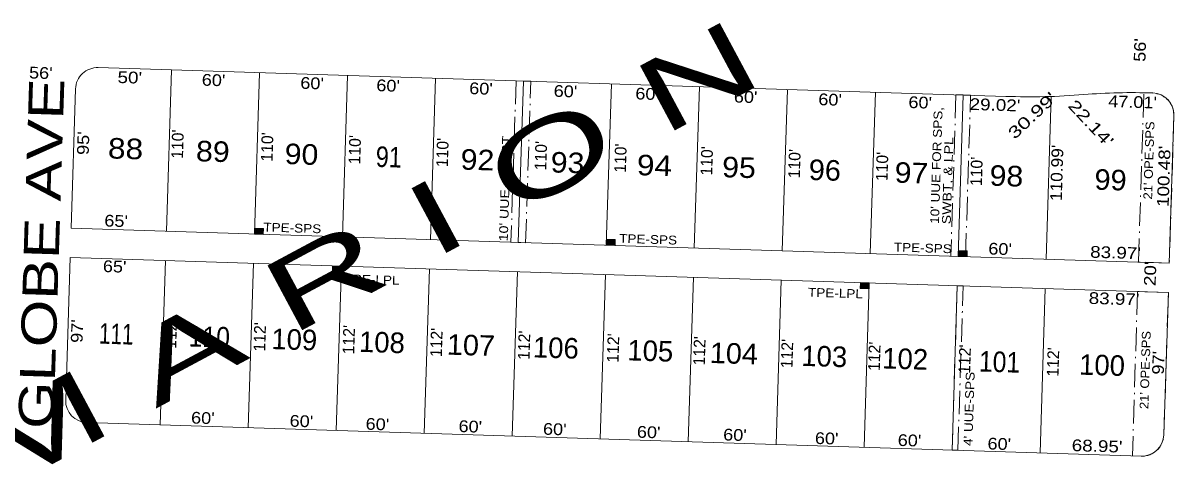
# Model space of a CAD drawing. Extents: x 952049 to 957491, y 7251833 to 7257289.
# Drawn here: x 953920 to 954704, y 7253629 to 7253928 of the extents above; entities that cross this region are included whole.
import ezdxf
from ezdxf.enums import TextEntityAlignment as Align

# ---------------------------------------------------------------- set-up
doc = ezdxf.new("R2010")
doc.units = 0
doc.header["$LTSCALE"] = 3.2
doc.linetypes.add('DOT_DASHED', pattern=[7.7, 5, -1.2, 0.3, -1.2])
for name, color, linetype in [('10', 7, 'Continuous'), ('11', 7, 'Continuous'), ('15', 7, 'Continuous'), ('19', 7, 'Continuous'), ('22', 7, 'Continuous')]:
    doc.layers.add(name, color=color, linetype=linetype)
for name, color, linetype, lineweight in [('21', 7, 'DOT_DASHED', 13), ('6', 7, 'Continuous', 13), ('7', 7, 'Continuous', 13)]:
    doc.layers.add(name, color=color, linetype=linetype, lineweight=lineweight)

msp = doc.modelspace()

# ---------------------------------------------------------------- hatches: boundary and pattern name
at = {"layer": '21'}
for points in [[(954077.246, 7253783.794), (954083.243, 7253783.604), (954083.37, 7253787.602), (954077.373, 7253787.792)], [(954317.126, 7253776.202), (954323.123, 7253776.013), (954323.25, 7253780.011), (954317.253, 7253780.2)], [(954557.006, 7253768.611), (954563.003, 7253768.421), (954563.13, 7253772.419), (954557.133, 7253772.609)], [(954130.462, 7253758.214), (954136.459, 7253758.024), (954136.585, 7253762.022), (954130.588, 7253762.212)], [(954490.279, 7253746.753), (954496.276, 7253746.563), (954496.403, 7253750.561), (954490.406, 7253750.751)]]:
    msp.add_hatch(color=256, dxfattribs=at).paths.add_polyline_path(points)

# ---------------------------------------------------------------- linework, layer by layer
for p, q in [((954704.078, 7253864.341), (954700.904, 7253764.057)), ((954496.403, 7253750.561), (954490.279, 7253746.753)), ((954697.201, 7253647.04), (954700.271, 7253744.067))]:
    msp.add_line(p, q, dxfattribs=at)
for points in [[(954260.636, 7253888.045), (954255.638, 7253888.203), (954252.159, 7253778.258), (954262.154, 7253777.942), (954265.633, 7253887.887)], [(954560.485, 7253878.556), (954555.488, 7253878.714), (954552.009, 7253768.769), (954562.004, 7253768.453), (954565.483, 7253878.398)], [(954077.246, 7253783.794), (954083.243, 7253783.604), (954083.37, 7253787.602), (954077.373, 7253787.792)], [(954317.126, 7253776.202), (954323.123, 7253776.013), (954323.25, 7253780.011), (954317.253, 7253780.2)], [(954557.006, 7253768.611), (954563.003, 7253768.421), (954563.13, 7253772.419), (954557.133, 7253772.609)], [(954130.462, 7253758.214), (954136.459, 7253758.024), (954136.585, 7253762.022), (954130.588, 7253762.212)], [(954490.279, 7253746.753), (954496.276, 7253746.563), (954496.403, 7253750.561), (954490.406, 7253750.751)], [(954556.808, 7253636.508), (954560.374, 7253748.493), (954556.377, 7253748.621), (954552.806, 7253636.678)]]:
    msp.add_lwpolyline(points, close=True, dxfattribs=at)
for points in [[(954700.904, 7253764.057), (954679.915, 7253764.721), (954683.56, 7253879.921), (954689.56, 7253879.808)], [(954700.271, 7253744.067), (954679.282, 7253744.731), (954675.739, 7253632.788), (954681.734, 7253632.522)]]:
    msp.add_lwpolyline(points, dxfattribs=at)
for centre, start, end in [((954689.085, 7253864.816), 358.1874, 88.1874), ((954682.208, 7253647.514), 268.1874, 358.1874)]:
    msp.add_arc(centre, 15, start, end, dxfattribs=at)
at = {"layer": '6'}
for p, q in [((953951.674, 7253767.758), (953948.606, 7253670.806)), ((954700.271, 7253744.067), (953951.676, 7253767.757)), ((954700.271, 7253744.067), (954697.203, 7253647.116)), ((954681.736, 7253632.598), (953963.124, 7253655.339))]:
    msp.add_line(p, q, dxfattribs=at)
for points in [[(953970.781, 7253897.218), (954020.756, 7253895.636), (954589.491, 7253877.638)], [(954704.082, 7253864.487), (954700.904, 7253764.057), (953952.309, 7253787.747), (953955.314, 7253882.7)]]:
    msp.add_lwpolyline(points, dxfattribs=at)
for centre, radius, start, end in [((953970.306, 7253882.225), 15, 88.1874, 178.1874), ((954675.989, 7253450.989), 429.18, 88.1874, 94.46688), ((954689.09, 7253864.961), 15, 358.1874, 88.1874), ((954606.131, 7254306.315), 429, 267.77701, 274.8716), ((953963.599, 7253670.332), 15, 178.1874, 268.1874), ((954682.211, 7253647.59), 15, 268.1874, 358.1874)]:
    msp.add_arc(centre, radius, start, end, dxfattribs=at)
at = {"layer": '7'}
for p, q in [((954017.276, 7253785.691), (954020.756, 7253895.636)), ((954077.246, 7253783.794), (954080.726, 7253893.739)), ((954137.216, 7253781.896), (954140.696, 7253891.841)), ((954197.186, 7253779.998), (954200.666, 7253889.943)), ((954257.156, 7253778.1), (954260.636, 7253888.045)), ((954317.126, 7253776.202), (954320.606, 7253886.147)), ((954377.096, 7253774.304), (954380.576, 7253884.249)), ((954437.066, 7253772.407), (954440.546, 7253882.352)), ((954497.036, 7253770.509), (954500.516, 7253880.454)), ((954557.006, 7253768.611), (954560.485, 7253878.556)), ((954616.976, 7253766.713), (954620.484, 7253877.556)), ((954016.646, 7253765.842), (954013.076, 7253653.758)), ((954076.616, 7253763.932), (954073.046, 7253651.86)), ((954136.585, 7253762.022), (954133.016, 7253649.963)), ((954196.555, 7253760.112), (954192.986, 7253648.065)), ((954256.524, 7253758.201), (954252.956, 7253646.167)), ((954316.494, 7253756.291), (954312.926, 7253644.269)), ((954376.464, 7253754.381), (954372.896, 7253642.371)), ((954436.433, 7253752.471), (954432.866, 7253640.473)), ((954496.403, 7253750.561), (954492.836, 7253638.576)), ((954556.372, 7253748.65), (954552.806, 7253636.678)), ((954616.342, 7253746.74), (954612.776, 7253634.78))]:
    msp.add_line(p, q, dxfattribs=at)

# ---------------------------------------------------------------- texts
at = {"layer": '10'}
for s, width, p in [('88', 1.15, (953989.237, 7253835.024)), ('89', 1.1, (954048.727, 7253833.142)), ('90', 1.1, (954109.177, 7253831.229)), ('91', 0.85, (954168.668, 7253829.345)), ('92', 1.1, (954229.119, 7253827.433)), ('93', 1.1, (954290.529, 7253825.489)), ('94', 1.15, (954349.779, 7253823.614)), ('95', 1.1, (954407.365, 7253822.242)), ('96', 1.05, (954465.897, 7253820.389)), ('97', 1.1, (954524.954, 7253818.525)), ('98', 1.1, (954589.676, 7253816.473)), ('99', 1.05, (954660.667, 7253813.775)), ('111', 0.75, (953982.898, 7253708.839)), ('110', 0.9, (954046.325, 7253706.833)), ('107', 1.05, (954224.655, 7253701.189)), ('104', 1.05, (954403.905, 7253695.516)), ('101', 0.9, (954584.994, 7253689.786))]:
    msp.add_text(s, height=14, rotation=358.187, dxfattribs=dict(at, width=width)).set_placement(p, align=Align.CENTER)
for s, p in [('109', (954104.237, 7253705)), ('108', (954163.986, 7253703.108)), ('106', (954282.567, 7253699.356)), ('105', (954346.913, 7253697.319)), ('103', (954465.493, 7253693.567)), ('102', (954520.647, 7253691.821)), ('100', (954654.856, 7253687.574))]:
    msp.add_text(s, height=14, rotation=358.187, dxfattribs=at).set_placement(p, align=Align.CENTER)
at = {"layer": '11'}
for s, rotation, width, p in [("56'", 88.187, 1.15, (954684.869, 7253909.091)), ("56'", 358.187, 1.15, (953931.557, 7253889.617)), ("50'", 358.187, 1.2, (953992.212, 7253886.535)), ("60'", 358.187, 1.15, (954049.305, 7253884.728)), ("60'", 358.187, 1.15, (954116.471, 7253882.602)), ("60'", 358.187, 1.15, (954168.286, 7253880.962)), ("60'", 358.187, 1.15, (954231.614, 7253878.958)), ("60'", 358.187, 1.15, (954289.186, 7253877.136)), ("60'", 358.187, 1.15, (954344.838, 7253875.375)), ("60'", 358.187, 1.15, (954412.004, 7253873.25)), ("60'", 358.187, 1.15, (954469.575, 7253871.428)), ("30.99'", 43.187, 1.4, (954610.194, 7253861.71)), ("60'", 358.187, 1.15, (954530.985, 7253869.484)), ("29.02'", 358.187, 1.2, (954581.959, 7253867.871)), ("22.14'", 313.187, 1.35, (954644.609, 7253856.617)), ("47.01'", 358.187, 1.15, (954675.75, 7253869.875)), ("95'", 88.187, 1.15, (953964.538, 7253845.635)), ("110.99'", 88.187, 1.1, (954628.191, 7253825.31)), ("100.48'", 88.187, 1.2, (954701.114, 7253823.002)), ("65'", 358.187, 1.15, (953982.873, 7253788.781)), ("60'", 358.187, 1.15, (954585.457, 7253769.711)), ("83.97'", 358.187, 1.2, (954664.139, 7253767.221)), ("65'", 358.187, 1.15, (953981.89, 7253757.747)), ("20'", 88.187, 1.2, (954691.822, 7253756.644)), ("83.97'", 358.187, 1.2, (954663.143, 7253735.755)), ("97'", 88.187, 1.15, (953960.33, 7253717.59)), ("97'", 88.187, 1.15, (954697.386, 7253695.991)), ("60'", 358.187, 1.15, (954042.019, 7253654.52)), ("60'", 358.187, 1.15, (954109.186, 7253652.394)), ("60'", 358.187, 1.15, (954160.987, 7253650.324)), ("60'", 358.187, 1.15, (954224.329, 7253648.751)), ("60'", 358.187, 1.15, (954281.9, 7253646.929)), ("60'", 358.187, 1.15, (954345.912, 7253644.903)), ("60'", 358.187, 1.15, (954404.719, 7253643.042)), ("60'", 358.187, 1.15, (954467.238, 7253640.632)), ("60'", 358.187, 1.15, (954523.699, 7253639.277)), ("60'", 358.187, 1.15, (954584.901, 7253636.909)), ("68.95'", 358.187, 1.2, (954651.567, 7253635.468))]:
    msp.add_text(s, height=8, rotation=rotation, dxfattribs=dict(at, width=width)).set_placement(p, align=Align.CENTER)
for s, p in [("110'", (954028.87, 7253844.951)), ("110'", (954089.902, 7253843.019)), ("110'", (954149.652, 7253841.129)), ("110'", (954209.403, 7253839.238)), ("110'", (954276.508, 7253837.114)), ("110'", (954330.743, 7253835.398)), ("110'", (954389.574, 7253833.536)), ("110'", (954449.324, 7253831.645)), ("110'", (954509.075, 7253829.754)), ("110'", (954573.445, 7253826.365)), ("112'", (954024.217, 7253715.569)), ("112'", (954084.887, 7253713.649)), ("112'", (954145.557, 7253711.729)), ("112'", (954205.307, 7253709.838)), ("112'", (954265.059, 7253707.948)), ("112'", (954325.728, 7253706.028)), ("112'", (954384.559, 7253704.166)), ("112'", (954444.31, 7253702.275)), ("112'", (954503.831, 7253700.391)), ("112'", (954565.42, 7253698.442)), ("112'", (954625.63, 7253696.537))]:
    msp.add_text(s, height=8, rotation=88.187, dxfattribs=at).set_placement(p, align=Align.CENTER)
at = {"layer": '15', "width": 1.65}
msp.add_text('M A R I O N', height=50, rotation=28.187, dxfattribs=at).set_placement((954164.001, 7253747.344), align=Align.CENTER)
at = {"layer": '19', "width": 1.3}
msp.add_text('GLOBE AVE', height=24, rotation=88.187, dxfattribs=at).set_placement((953943.983, 7253770.048), align=Align.CENTER)
at = {"layer": '22'}
for s, width, p in [("10' UUE FOR SPS,", 1.15, (954543.882, 7253790.671)), ('SWBT, & LPL', 1.2, (954551.878, 7253790.418))]:
    msp.add_text(s, height=6, rotation=88.187, dxfattribs=dict(at, width=width)).set_placement(p)
for s, rotation, width, p in [("21' OPE-SPS", 88.187, 1.1, (954689.991, 7253833.872)), ("10' UUE - SWBT", 88.187, 1.2, (954251.058, 7253814.738)), ('TPE-SPS', 358.187, 1.15, (954103.004, 7253784.98)), ('TPE-SPS', 358.187, 1.15, (954345.545, 7253777.256)), ('TPE-SPS', 358.187, 1.15, (954532.8, 7253771.378)), ('TPE-LPL', 358.187, 1.15, (954157.361, 7253749.829)), ('TPE-LPL', 358.187, 1.15, (954473.243, 7253740.626)), ("21' OPE-SPS", 88.187, 1.1, (954687.449, 7253691.096)), ("4' UUE-SPS", 88.187, 1.15, (954567.445, 7253664.611))]:
    msp.add_text(s, height=6, rotation=rotation, dxfattribs=dict(at, width=width)).set_placement(p, align=Align.CENTER)

doc.saveas('drawing.dxf')
